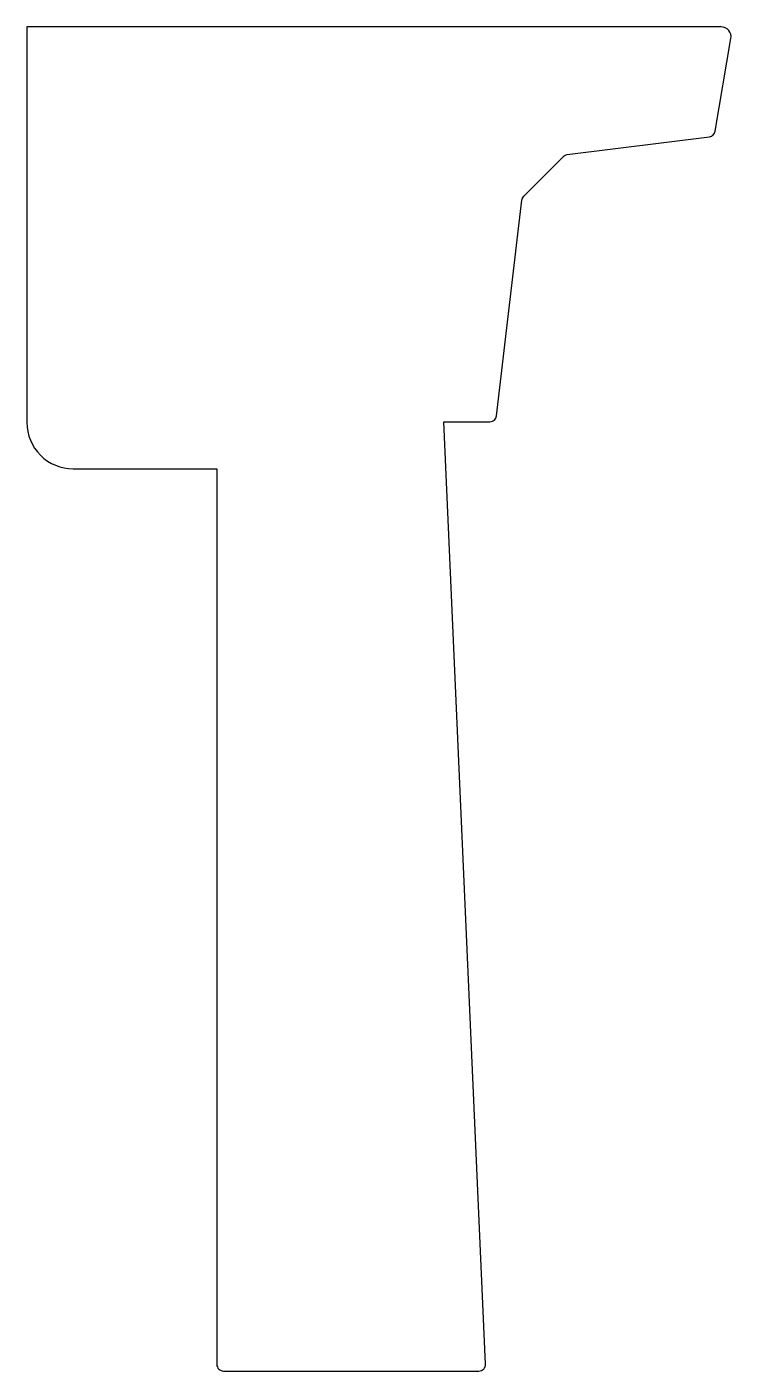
# Model space of a CAD drawing. Header units: centimetres. Extents: x 0 to 41.9, y 0 to 80.
import ezdxf

# ---------------------------------------------------------------- set-up
doc = ezdxf.new("R2010")
doc.units = ezdxf.units.CM

msp = doc.modelspace()

# ---------------------------------------------------------------- linework, layer by layer
msp.add_lwpolyline([(41.882, 79.3, 0.464212), (41.29, 80), (0, 80), (0, 56.45, 0.414214), (2.75, 53.7), (11.3, 53.7), (11.3, 0.4, 0.414214), (11.7, 0), (26.882, 0, 0.427225), (27.282, 0.418), (24.8, 56.5), (27.544, 56.5, 0.380444), (27.941, 56.853), (29.445, 69.682, -0.167771), (29.558, 69.917), (31.914, 72.291, -0.167771), (32.148, 72.406), (40.605, 73.463, 0.331056), (40.95, 73.793)], format="xyb", close=True)

doc.saveas('drawing.dxf')
